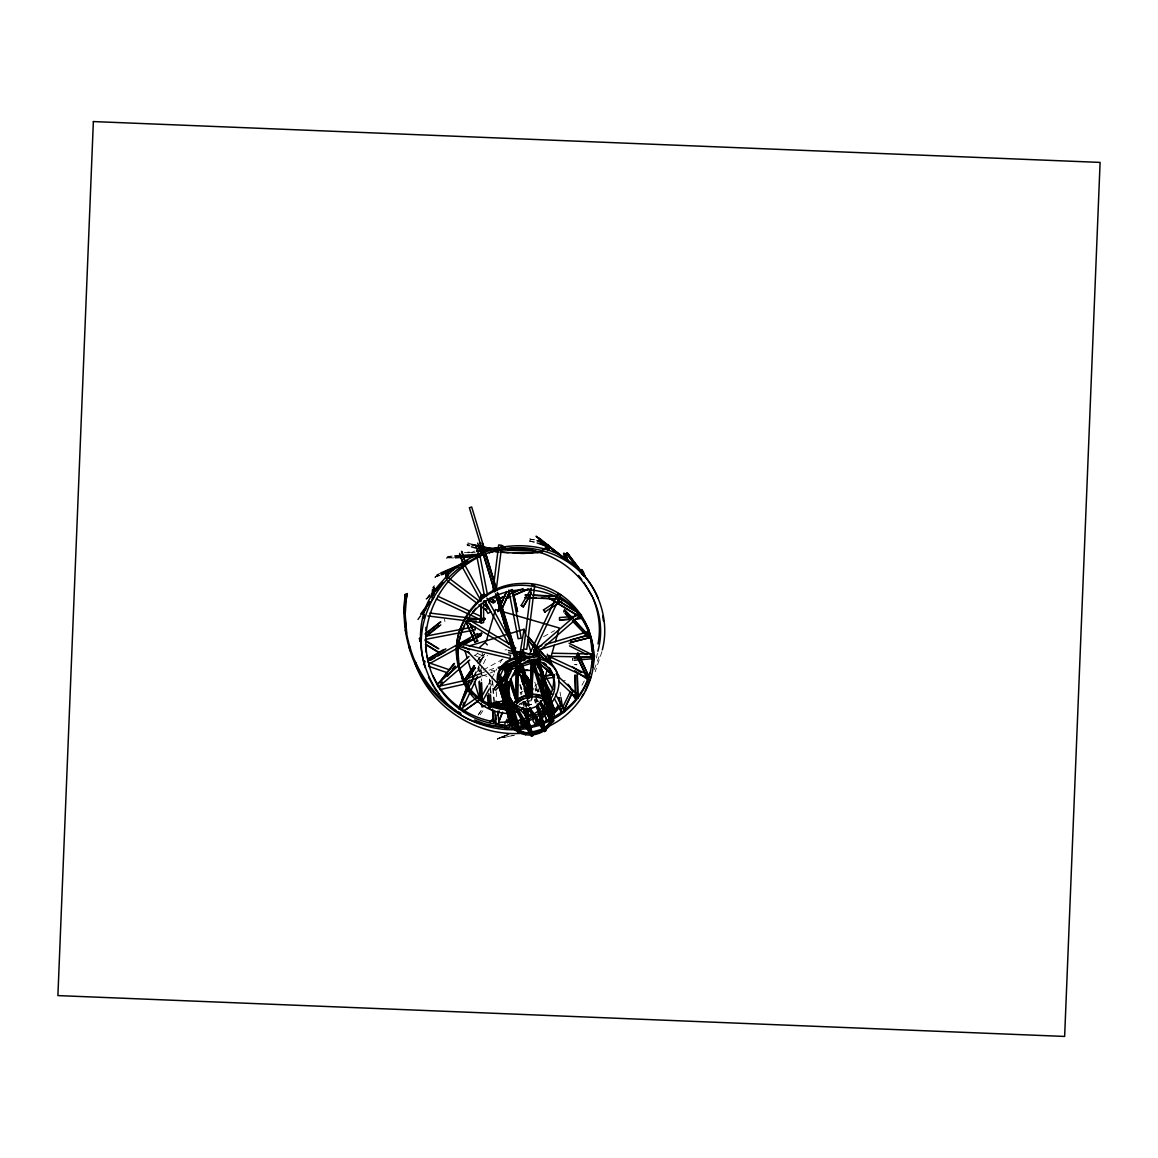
<?xml version="1.0" encoding="UTF-8"?>
<svg xmlns="http://www.w3.org/2000/svg" width="1158" height="1158" viewBox="0 0 1158 1158"><rect width="100%" height="100%" fill="white"/><g stroke="black" fill="none" stroke-linecap="round" stroke-linejoin="round"><path stroke-width="0.75" stroke-dasharray="5 3.75" d="M444.368 618.719L444.933 621.571M520.999 694.279L521.375 692.223M596.384 658.091L597.485 652.982M601.943 651.578L595.226 671.741M477.472 671.741L478.963 666.559M479.47 664.837L482.452 654.458M594.286 669.498L599.887 654.458M417.56 619.487L421.121 614.522M432.542 587.844L434.322 585.543M477.646 668.716L479.933 663.824M480.7 662.188L484.522 654.038M479.73 671.683L487.359 655.37M430.443 595.719L425.898 598.961L429.748 594.372M426.434 599.323L430.269 594.72M488.184 684.682L491.064 679.543M491.614 678.414L496.768 669.02M500.198 662.752L501.921 659.626M489.863 687.794L493.583 681.092M581.909 685.246L584.298 680.947M440.011 575.497L434.742 577.133L435.987 575.063L440.793 572.978M435.205 577.567L436.45 575.497L439.649 574.107M478.457 658.612L480.527 659.857M477.067 661.232L482.119 653.749M477.574 661.059L482.625 653.575M477.892 663.52L483.957 654.531M478.399 663.346L484.464 654.357M478.109 714.993L482.669 708.247M478.37 714.747L482.017 709.347M480.15 714.833L483.798 709.434M418.125 619.762L421.251 615.491M484.261 656.572L481.771 658.728L484.261 656.572L475.605 652.591M528.077 699.287L521.621 705.005M529.452 701.473L524.183 706.264M526.325 706.105L529.249 703.138M453.646 557.939L446.395 557.852L447.885 556.376L453.096 556.028M446.713 558.402L448.189 556.926L453.4 556.578M425.898 598.961L429.908 595.371M475.142 655.37L477.849 653.025M507.87 734.36L497.347 738.963L514.586 735.185M563.324 680.875L565.249 680.282M519.074 704.86L521.824 703.34M483.306 669.975L503.904 658.598M543.493 636.755L554.581 630.632M519.16 704.035L526.658 700.387M521.332 704.629L528.83 700.981M434.742 577.133L439.548 575.063M520.029 692.542L522.967 691.326M506.553 735.185L497.347 738.963L509.187 734.346M480.744 673.435L487.417 670.858M489.081 670.207L496.261 667.486M481.945 676.156L496.956 670.366M513.414 735.504L498.664 738.153L506.509 735.156M498.664 738.153L506.987 735.258M535.3 690.993L538.904 689.907M464.372 552.742L474.881 551.107M467.803 552.829L475.33 551.744M471.74 552.916L475.243 552.366M504.975 649.956L506.943 649.725M491.253 670.757L494.365 670.496L494.828 675.78M446.395 557.852L453.343 557.389M533.852 542.147L529.727 541.264L529.481 538.933L534.663 539.744M467.181 545.215L469.887 545.91L467.933 542.827L466.978 542.885L467.181 545.215L468.831 545.939L466.978 542.885L468.672 543.623M529.727 541.264L534.822 542.06M529.481 538.933L533.693 539.831M528.743 700.474L530.957 700.995M482.148 674.955L487.344 676.46M535.691 690.414L539.15 691.413M472.203 544.477L467.933 542.827L468.136 545.157M474.114 655.153L482.278 658.931M534.837 688.996L537.978 690.704M535.836 689.632L538.977 691.326M525.616 702.139L528.714 706.467M528.164 706.308L525.066 701.994L526.369 707.046M523.17 701.43L526.282 705.743M523.662 702.718L526.76 707.031M536.371 698.433L538.441 701.386M536.183 699.114L538.253 702.066M534.808 682.062L537.905 692.252M536.082 698.317L537.109 701.661M535.676 698.94L536.69 702.284M534.822 699.229L535.836 702.573M534.403 699.837L535.416 703.181M527.816 700.691L529.365 705.772M519.681 684.668L522.244 693.135M524.82 701.603L526.369 706.669M523.199 702.226L524.212 705.569M522.692 701.936L524.212 706.945M527.657 699.808L529.452 706.568M527.701 701.068L529.032 706.134M520.55 685.073L522.345 691.833M520.145 684.653L522.388 693.092M524.617 701.545L525.964 706.612M560.067 692.108L560.646 696.088M520.782 692.788L521.1 694.858M530.552 538.875L530.798 541.191M492.628 681.28L493.134 686.578M493.308 688.359L494.394 701.343M489.646 679.022L491.021 693.164M489.53 679.616L490.21 686.694M490.384 688.46L490.905 693.772M496.189 691.644L496.782 698.694M492.005 679.572L492.599 686.622M492.758 688.388L493.815 700.735M481.163 670.048L481.511 680.687M480.874 670.496L481.106 677.589M479.036 667.022L479.209 672.349M478.746 667.471L478.862 671.018M572.732 658.41L572.79 660.393L572.298 658.424M537.124 688.127A20.858 18.05 -16.9 0 1 535.647 689.792M536.762 686.897A20.858 18.05 -16.9 0 1 535.271 688.576M538.571 688.822A22.972 19.874 -16.9 0 1 536.936 690.66M538.412 682.844A13.433 13.433 0 0 1 531.594 687.591M531.392 704.281L529.799 704.875L531.392 704.281M576.901 664.75L574.744 664.605L576.901 664.75"/><path stroke-width="1.5" d="M515.715 701.487L517.177 701.039L517.814 702.255L516.352 702.703L515.715 701.487L516.092 667.341M516.135 663.751L516.193 658.366L517.655 657.903L517.597 663.302M516.526 686.535L516.743 668.571M516.772 664.967L516.844 659.582M517.192 699.229L517.554 666.892M517.829 700.46L518.219 666.313M518.263 662.723L518.306 659.134M554.146 708.334L552.583 708.363L552.554 709.926L554.117 709.897L554.146 708.334L545.78 690.443M528.613 680.542L527.339 679.76L526.658 676.214L527.339 679.76L530.118 684.219M530.407 689.43L531.276 662.839M533.288 660.147L531.71 696.971L530.176 696.508L531.739 659.698M532.115 684.552L532.752 665.068M591.709 663.23C599.294 622.135 562.354 580.636 520.767 583.516C484.087 584.023 453.936 618.473 456.686 654.632M592.867 667.066C603.607 592.867 501.515 551.382 464.517 620.702M432.05 598.194L432.455 589.567M433.251 595.617L433.671 586.99M433.917 594.17L434.236 587.265M403.853 612.973L405.199 594.474L407.341 593.62C401.971 612.495 404.272 632.297 410.207 650.81M422.554 677.198C408.745 652.215 401.638 622.975 405.199 594.474L406.4 597.745L405.025 616.823L406.444 634.048L405.271 630.198M521.071 726.992L522.736 726.775L521.071 726.992L520.622 717.772M523.59 723.171L521.708 726.616L523.17 727.731L526.847 721.55M523.17 727.731L527.802 719.654M546.011 691.587L546.33 688.851M493.004 590.594L498.693 544.94L501.805 545.331L496.333 589.219M531.204 588.221L523.648 648.972L526.76 649.363L534.764 585.036L531.652 584.645M466.24 679.08L465.27 682.598L465.748 679.225L479.586 673.927M519.377 657.397L524.053 629.286L469.149 645.976M404.07 611.308L405.228 604.519M405.821 601.132L407.341 593.62M514.253 674.477L514.992 670.337M591.912 661.551C590.146 686.274 574.252 708.146 552.511 719.436M424.494 660.813L424.595 663.722M598.006 643.92C601.118 628.403 598.816 612.206 592.809 597.658M597.861 651.274C614.999 589.06 548.964 532.173 489.197 552.742C530.639 537.79 581.403 556.491 598.208 598.498M602.305 649.87C613.002 609.267 587.338 563.208 547.748 549.862C510.91 538.774 467.644 550.368 443.051 580.462C389.624 634.164 438.057 742.423 516.019 723.953M563.772 611.989L564.207 610.02L571.56 617.692M588.8 637.465L588.698 635.597L574.006 620.254M498.519 674.839L509.361 712.995L498.519 674.839L500.053 675.013L508.68 703.442M500.053 675.013L507.349 701.473L507.725 698.361L508.709 700.387M521.969 722.245C549.471 719.176 576.872 676.142 543.927 660.248C525.732 654.849 509.969 671.278 508.927 688.59L504.454 689.835L507.436 678.95L511.402 670.714M486.447 640.649L495.421 609.557L559.328 628.012L555.333 641.822M545.36 676.359L547.358 669.454M549.355 662.55L554.335 645.281M458.959 642.14C470.785 576.568 567.232 571.473 589.017 633.252M531.276 700.141L532.318 696.87M506.06 722.549L507.175 719.104M504.555 727.383C506.668 730.901 502.746 722.708 506.784 720.508M507.667 723.026L508.796 719.581M424.494 615.231L424.233 617.923M502.369 545.925L502.572 547.575L505.25 547.835L502.369 545.925L504.627 547.387M463.041 644.398L480.367 635.481L481.67 633.368L480.874 635.67L458.307 646.83M507.378 695.625L507.855 694.279M531.189 735.88L531.681 734.519L533.071 734.635L532.593 735.996L531.189 735.88L511.04 701.82M589.798 673.001C585.659 688.185 576.177 701.502 563.512 710.78M590.956 676.851L585.326 690.819M420.629 637.899L420.166 640.823M458.655 708.783L469.352 680.528M459.133 708.392L469.83 680.137M462.867 705.555L464.126 702.226M471.045 683.929L472.942 678.95M494.929 722.158L496.232 718.8M497.535 715.441L499.359 710.983M500.14 708.725L503.397 700.329M498.809 721.637L502.065 713.241M498.678 722.201L502.586 712.141M552.959 721.434L553.524 720.102L547.937 701.719M464.43 620.63C443.861 653.923 464.445 708.247 506.292 709.55M464.517 625.711C459.321 636.35 456.845 648.306 457.642 660.147M497.81 611.12L506.582 591.434M497.81 611.656L506.582 591.955M501.675 609.166L508.984 592.766M501.675 609.701L510.446 590.001M500.169 684.957L495.754 690.168L493.699 689.242L498.953 682.163M509.158 670.974L509.983 669.121L507.783 671.727M431.963 599.916L433.743 597.615M476.126 671.973L459.321 707.856L462.158 709.188L477.429 676.576M549.616 696.827C553.871 688.026 556.028 676.431 549.485 668.152M550.557 699.056C562.629 682.496 547.242 654.936 526.514 661.565M572.53 692.441L562.701 712.706L560.805 711.215L569.881 692.513M562.701 712.706L571.777 693.57M487.619 685.811L480.758 698.332L482.437 701.444M482.133 701.878L489.298 688.923M581.953 696.696L583.646 693.758M509.52 724.039L505.264 727.296L506.017 729.25L514.514 722.722M530.813 594.155L523.17 606.893L521.216 605.402L531.276 588.467M523.17 606.893L531.392 593.055M565.77 559.01L567.681 560.906L566.088 554.45L563.859 553.119L565.77 559.01L568.013 560.356M542.885 542.219L536.082 536.212L565.683 559.676L548.588 546.576M567.232 560.414L539.063 538.036M543.999 698.621L536.805 706.091A20.887 20.887 0 0 1 527.932 708.783L522.461 708.32L516.077 705.526M593.591 657.802L594.734 655.964L569.07 643.255M539.874 718.8L536.125 725.009L539.802 719.147M541.698 715.876L543.536 712.937M541.626 716.209L543.464 713.285M538.484 724.561L544.911 714.298M479.209 681.671L479.774 699.403L481.844 700.648L481.569 682.467M424.841 661.421L423.481 664.547M475.373 667.833L465.791 681.483L464.951 679.196L474.042 665.72M464.951 679.196L474.548 665.561M468.816 676.996L474.867 668.007M551.715 721.275L552.627 719.958L553.842 720.754L552.931 722.071L551.715 721.275L539.295 703.543M546.243 702.588C539.527 712.706 527.744 717.815 516.584 721.405M545.215 707.639L547.184 704.831M542.812 698.129L543.667 696.899L532.492 660.132M557.345 678.038L558.967 675.751L556.202 673.493M420.542 614.247L429.893 601.451M421.715 613.798L430.472 601.726M422.279 614.073L426.434 608.384M488.806 693.555L489.675 705.15L488.343 706.973L490.022 708.204L491.354 706.38L490.471 694.771M588.119 677.3C585.398 681.642 591.087 675.389 585.326 675.432M438.39 683.611L453.864 663.606M440.098 682.019L454.457 663.447M440.315 684.885L442.53 682.033M452.474 669.165L454.689 666.313M438.708 687.577L442.023 683.292M447.553 676.156L455.282 666.154M521.216 605.402L523.488 606.474M509.969 711.88L511.329 712.474L510.504 713.516L509.144 712.908L509.969 711.88L507.609 688.749M472.811 612.032L475.866 608.283M501.153 679.558L505.568 674.347M493.699 689.242L498.114 684.016L467.658 651.433M500.314 681.411L505.843 674.882M502.109 681.801L505.424 677.879M502.384 682.337L506.799 677.126M550.759 714.587L558.474 705.468M551.946 713.704L557.447 707.191M547.995 720.218C543.855 719.784 550.499 721.564 550.195 717.613M554.61 712.402L560.11 705.888M548.081 720.638L550.282 718.032M553.582 714.124L560.197 706.308M490.167 721.825L492.599 719.19M479.542 620.355L483.118 620.066L485.173 618.647L483.508 620.442L479.933 620.731M463.33 564.945L465.284 562.875L461.535 551.324M517.843 705.468L516.381 706.945L517.959 708.551M540.033 712.72L544.173 708.653M433.758 590.768L443.109 582.373M436.957 588.727L439.62 586.324M431.254 594.17L439.273 586.961M431.775 594.517L437.116 589.726M508.709 671.539L505.626 663.896L504.468 664.909L508.015 676.605M567.188 552.873L583.285 574.107L582.532 574.744L566.436 553.524L567.188 552.873L584.674 575.627L583.921 576.264M580.708 572.023L567.84 555.044L568.578 554.393M436.638 684.566L469.033 656.499M479.832 647.148L485.231 642.473L487.286 644.847M438.694 686.94L469.743 660.046M581.634 569.606L582.894 573.456L582.141 574.093L583.806 576.004L584.544 575.367L583.299 571.531L581.634 569.606L580.896 570.257L581.721 572.819M536.545 649.218L576.988 614.174L579.043 616.548L537.254 652.75M523.604 660.798L525.182 659.438M512.661 676.04L516.946 672.61M541.843 670.699L540.627 671.683L542.147 695.046L543.189 696.291L544.405 695.307L542.885 671.929L541.843 670.699L543.363 694.062L544.405 695.307M542.147 695.046L543.363 694.062M493.655 551.353C444.426 563.222 408.846 618.517 425.348 667.934M480.628 556.115C440.749 575.135 415.461 623.38 429.806 666.545M425 634.005L440.214 621.991M425.623 634.034L440.836 622.02M426.332 635.742L438.781 625.913M425.579 636.857L440.793 624.842M503.194 696.45L498.997 686.593L500.213 685.637M519.797 731.639L520.695 732.421L519.464 733.376L518.567 732.594L519.797 731.639L511.402 711.924M483.87 594.387C479.542 598.831 485.231 591.767 486.649 596.052M488.85 600.032L493.004 602.551L495.291 601.509L493.337 602.985L487.793 599.641M538.123 705.005L545.736 730.076L544.463 730.987L536.429 706.525M460.985 708.855L479.846 695.509M463.128 711.577L477.632 701.314M464.097 710.911L478.601 700.662M547.604 550.658L549.181 549.138L548.617 547.444M538.731 713.574L525.92 720.71L517.525 723.634M543.464 609.976L545.114 611.873L543.464 609.976L555.391 602.189M557.78 600.568L560.646 598.7M544.651 612.133L562.296 600.597M552.713 717.772L562.31 711.794M427.461 659.076L443.775 649.566M428.084 659.206L445.888 648.827M430.53 660.263L434.974 657.672M437.941 655.935L445.367 651.621M476.691 555.565L479.687 553.871L475.229 555.275M576.858 697.362C572.674 700.315 580.404 696.653 574.889 694.453M474.852 641.995L477.661 641.011L474.852 641.995L466.602 623.047M518.668 711.142L522.794 708.855M458.771 647.496L429.097 663.881L427.591 661.146L477.559 633.542L479.079 636.292L463.461 644.919M511.735 643.037L508.984 644.557L485.043 601.19M461.333 565.249L464.083 563.729L482.09 596.356M479.441 556.39L481.728 555.145M528.352 708.624L543.884 730.235L545.288 729.511L545.765 730.799L544.376 731.523L527.802 708.479M459.118 644.528L470.134 638.854M478.008 634.801L481.163 633.18M459.625 644.716L469.077 639.853M476.951 635.8L481.67 633.368M490.312 705.569L494.64 703.514M493.54 705.96L496.42 704.585M493.815 707.22L496.71 705.844M518.35 672.32L522.301 670.468L520.174 671.104M440.793 572.978L463.171 563.266M442.848 572.718L460.435 565.09M441.14 574.368L458.727 566.74M441.603 574.802L454.399 569.244M551.353 718.626L539.31 723.822L526.354 727.152L517.8 727.875M551.136 720.29L539.107 725.501L526.152 728.816L519.305 729.395M498.606 598.787L505.221 595.936M508.536 594.517L520.101 589.523M498.273 599.193L504.888 596.356M513.153 592.795L523.083 588.525M506.205 598.411L509.52 596.978M512.82 595.559L527.715 589.147M499.272 601.668L502.572 600.249M505.872 598.816L510.837 596.688M514.152 595.255L529.032 588.857M498.982 686.477L510.707 724.503L498.982 686.477L500.444 685.883L506.538 705.946M510.157 723.258L511.619 722.65M407.138 595.284L404.982 596.138L406.197 599.41M465.27 682.598L480.787 676.663M493.25 703.253L504.917 709.564L506.857 708.812M525.558 659.336C511.387 662.014 503.817 676.359 504.454 689.835L508.883 687.852L504.41 689.213L509.52 685L505.047 686.347L510.62 681.744L506.162 683.104L510.953 681.092L506.553 682.294M515.049 704.961A20.858 18.05 -16.9 0 0 514.499 726.095A20.858 18.05 -16.9 0 0 536.849 731.943L539.049 731.161A20.858 18.05 -16.9 0 0 552.178 714.66A20.858 18.05 -16.9 0 0 542.002 698.173M536.994 732.435L539.194 731.639A20.858 18.05 -16.9 0 0 545.288 700.431A20.858 18.05 -16.9 0 0 511.648 712.459A20.858 18.05 -16.9 0 0 536.994 732.435L536.849 731.943M512.835 708.928L517.496 707.306M517.105 711.692L510.577 713.256M576.467 655.254L586.99 677.937L589.06 677.213L577.77 652.924M463.287 562.064L467.745 560.66M464.242 564.293L468.686 562.904M498.273 667.471L503.368 665.893M508.478 664.316L516.975 661.681M520.376 660.625L525.486 659.047L508.55 664.981M498.36 668.137L501.761 667.08M502.977 668.253L513.182 665.097M499.663 669.975L516.671 664.706M480.787 546.2L482.886 545.548M497.419 600.162L499.084 599.656M498.505 603.723L500.169 603.217M504.396 623.134L506.075 622.628M504.497 623.438L506.162 622.932M511.3 645.571L512.82 645.107M511.373 645.846L512.907 645.382M512.777 650.434L514.297 649.971M538.427 646.7L541.799 645.672M545.186 644.644L587.367 631.834L588.278 634.83L539.339 649.696M540.916 671.582L542.436 671.119L554.002 709.217L552.496 709.666M521.679 679.847L523.981 679.153M522.084 680.311L523.17 679.978M522.388 681.324L523.488 680.991M523.083 683.596L524.169 683.263M552.091 708.363L553.611 707.9M485.491 705.96L482.061 706.988L481.019 703.586M490.254 704.527L509.534 698.737M480.831 595.719C489.081 593.953 476.126 595.53 480.845 601.132M480.845 604.737L481.192 623.207L483.624 622.497L483.595 600.872M542.451 549.355L547.01 547.444L546.996 545.042L536.994 540.67M543.782 549.587L548.501 547.618L548.458 545.129L538.079 540.612M572.153 639.52L589.277 635.206L589.726 637.624L570.952 642.357L570.503 639.94L571.487 642.256M570.952 642.357L589.726 637.624M437.579 686.578L465.574 680.311M439.866 689.632L466.703 683.611M511.995 721.926L521.028 720.001M530.017 657.932C542.248 653.503 555.247 663.722 557.924 675.505M546.373 721.072C549.341 722.158 545.259 718.684 543.145 710.998M542.595 551.671L537.225 552.554M488.256 550.513L496.883 548.849M476.922 556.622L479.991 556.028L487.33 594.126M426.231 636.06L474.722 626.724L475.301 629.807L425.087 639.477M588.698 635.597L573.311 618.864M476.633 550.832L497.665 547.546M476.56 551.454L499.33 547.908M480.498 551.541L491.006 549.905M524.487 670.468L531.29 670.381L535.951 672.118M544.448 675.968L553.321 674.636M543.884 676.229L554.523 674.622M543.218 679.095L554.421 677.242M534.996 724.633C538.528 724.951 531.044 722.592 533.216 717.685M541.408 552.395L522.88 553.481L500.864 552.236M539.498 657.947L539.295 655.703L508.376 650.579M530.263 696.638L531.826 696.465M510.287 723.489L511.865 723.316L511.879 724.459L510.302 724.647L498.258 674.434L510.302 724.647M574.079 658.265L594.068 656.6L594.126 658.584L574.136 660.263M515.889 729.685C466.486 731.378 421.425 694.091 409.035 646.96M484.782 618.271L468.686 619.573L485.173 618.647M476.358 621.021L467.036 621.368M570.706 619.183L559.546 620.008L559.473 617.547L575.946 616.302M559.546 620.008L571.936 619.052M575.483 618.792L581.33 618.358L576.018 618.777M510.417 722.027L499.214 722.317M454.833 555.912L479.123 554.277M458.611 556.231L465.545 555.768M472.493 555.304L479.426 554.827M455.08 557.273L475.895 555.869M455.384 557.823L474.462 556.535M533.766 550.557L508.42 550.368M534.866 550.817L500.705 549.92M532.723 552.931L513.226 552.945M561.268 711.649C566.349 712.011 558.04 712.821 560.689 708.103M594.126 658.584L593.634 656.615M581.533 615.115L579.043 613.262M552.583 653.228L591.116 653.981L591.058 657.107L549.022 656.296M525.819 669.917L527.773 669.946M528.989 594.923L524.965 595.009L528.526 595.169M532.564 595.082L553.973 596.023M533.881 595.4L557.07 596.428M525.356 597.369L536.067 597.846M541.408 598.078L555.681 598.715M524.892 597.615L560.573 599.207M575.569 697.521L577.943 698.028L575.569 697.521L575.005 674.998M507.465 713.4C486.157 712.894 467.948 696.957 461.55 677.083M502.934 704.397L506.249 704.643M508.594 552.67L500.849 552.004M495.928 722.027C473.014 718.959 451.62 705.454 438.593 686.361M503.426 724.821C469.004 723.446 437.188 697.883 428.851 664.301M512.676 728.31L498.418 727.065L483.972 723.605L474.534 719.986M494.756 551.309L497.795 551.671M494.582 551.512L499.272 552.077M492.136 597.615L495.248 598.006M429.951 613.06L480.367 619.327L479.977 622.439L473.014 621.571M427.823 615.955L464.329 620.5M494.596 549.008L483.364 547.213M494.408 549.196L471.248 544.535M488.589 550.643L479.094 548.863M515.455 651.288L539.295 655.703M512.241 652.909L520.767 654.487M529.278 656.05L532.694 656.687M508.579 652.822L534.128 657.556M502.311 707.596C482.582 705.236 466.688 690.067 460.594 671.568M480.831 546.706L472.203 544.477M478.572 548.487L482.22 549.268M477.834 548.588L471.407 546.837M553.524 720.102L552.062 719.697L551.498 721.043L543.884 695.958M530.002 684.074L528.974 680.224L527.339 679.76L529.134 680.817L529.713 682.873M530.581 695.147L532.13 695.596M537.153 542.972L544.578 545.606L547.691 548.197M428.807 662.723L449.058 669.686M428.547 666.284L447.104 672.668M541.249 543.811L545.925 545.635M463.041 646.743L469.569 649.768M457.786 647.583L469.207 652.88M437.782 596.211L469.902 611.265M473.115 612.77L481.149 616.519L479.817 619.371L436.45 599.048M550.745 657.165L587.685 674.463L586.353 677.3L549.413 660.002M566.016 559.126L567.565 559.864M569.504 645.889L586.86 654.632M590.015 656.224L593.171 657.816M543.667 696.899L544.984 697.565L543.464 692.556M519.884 732.971L518.567 732.305L519.435 731.074L509.781 699.316M495.856 701.183L506.075 706.698M493.916 701.936L504.135 707.451L504.917 709.564M457.815 711.562L460.826 713.212M560.805 711.215L562.701 712.271M490.804 598.57L494.973 601.074M489.747 598.165L495.291 601.509M466.138 618.025L515.846 648.017M466.023 621.614L514.224 650.695M497.535 702.139L499.315 703.21M482.133 700.199L480.063 698.954L479.499 681.208M559.488 601.234L573.036 609.557M558.967 601.234L575.512 611.41M549.254 597.933L576.322 614.594M548.718 597.948L580.317 617.373M425.652 640.62L438.824 648.712M425.029 640.591L438.202 648.683M426.028 644.427L439.2 652.519M425.406 644.398L438.578 652.49M526.658 676.214L530.35 681.483M572.747 667.008L581.128 672.624M574.686 670.728L587.28 679.138M537.211 673.001L541.828 676.996M489.675 705.15L491.354 706.38M456.324 710.737C437.97 698.81 423.987 681.222 415.143 661.319L416.315 665.17M449.362 578.479L479.412 601.205M483.711 604.447L487.996 607.704L486.114 610.194L478.949 604.794M447.48 580.983L476.097 602.623M521.751 726.269L523.213 727.383M538.731 538.586L558.692 553.857M537.674 673.174L539.729 674.752M522.62 677.387L515.672 671.075L518.046 673.449M543.739 662.666L546.243 664.62M541.756 662.188L550.064 668.962M536.574 661.088L554.581 675.765M535.966 661.073L553.973 675.765M498.997 686.593L499.894 687.389M516.685 702.631L510.056 683.292M556.926 675.244L576.583 693.628L574.44 695.929L558.721 681.208M546.923 670.178L552.163 675.085M465.921 621.47L475.229 642.372M520.318 675.534L522.663 677.691M523.199 708.725L530.813 716.614M519.16 708.667L527.136 716.918M564.728 609.919L570.851 616.317M565.524 613.161L569.2 616.997M572.877 620.833L579 627.231M565.003 613.262L569.895 618.386M572.341 620.934L588.264 637.566M514.022 703.934L509.361 697.695M566.436 553.524L567.84 555.044M583.285 574.107L584.674 575.627M545.736 730.076L537.196 703.948M582.894 573.456L584.544 575.367M533.852 651.549L535.893 653.923M528.265 636.639L552.236 665.01L527.99 636.697M527.86 639.65L542.697 657.208M527.585 639.723L544.694 659.973M434.134 687.765L439.215 694.337M578.566 575.425L581.779 579.622M583.936 582.416L591.97 596.095M469.178 690.125L472.001 693.83M529.756 707.9L544.246 728.064M530.234 709.188L541.626 725.038M540.381 701.545L550.73 716.324M540.207 702.226L551.599 718.481M539.469 702.863L550.861 719.118M567.999 684.262L571.936 690.096M568.202 684.639L573.123 691.919M570.416 691.442L575.338 698.723M515.672 705.222L532.159 733.086M510.606 698.911L530.755 732.971M505.264 727.296L506.191 728.947M545.172 675.519L552.887 689.502M555.464 694.163L564.901 711.244L562.151 712.763L554.436 698.781M544.998 681.7L551.859 694.12M486.925 598.121L510.012 639.94M484.652 601.016L490.659 611.887L487.909 613.407L485.347 608.746M462.187 566.798L481.062 600.973M432.962 675.809L437.782 684.856M428.518 677.198L433.338 686.26M527.397 677.068L528.974 680.224M584.385 621.716L589.234 631.588L588.061 627.737M552.598 706.641L554.117 709.897M544.217 690.472L549.543 701.849M543.435 690.4L547.227 698.535M548.747 701.791L551.787 708.291M578.103 653.184L588.626 675.867M576.8 655.515L586.57 676.576M546.156 686.419L549.847 694.67M545.664 686.086L550.108 695.972M465.14 683.119L459.263 667.153L457.743 649.537M470.105 623.641L477.661 641.011M469.714 623.265L471.784 627.998M473.159 631.153L475.214 635.887M505.308 696.291L507.407 701.212M511.604 711.07L519.985 730.785M511.778 715.311L517.365 728.454M510.881 714.529L518.567 732.594M543.884 730.235L544.376 731.523M465.458 679.037L466.298 681.309M565.755 555L567.681 560.906M563.526 553.654L564.974 558.084M478.515 545.244L481.192 553.495M477.675 543.044L481.424 554.581M475.924 545.954L478.905 554.74M461.999 551.758L465.212 561.659M460.58 555.493L462.722 562.079M459.581 553.408L462.795 563.295M549.022 655.442L552.033 665.184L550.368 663.939L547.358 654.212M545.983 656.021L547.488 660.885M536.067 648.958L538.05 655.457M536.487 651.172L537.978 656.05M534.012 649.363L536.009 655.862M533.939 649.956L535.937 656.456M523.17 649.768L525.674 657.889M522.186 649.696L524.69 657.816M520.608 651.057L522.605 657.556M510.113 663.809L511.112 667.066M508.463 664.706L509.954 669.585L509.274 671.553L506.278 661.811M591.072 638.507C603.926 681.483 570.72 726.761 527.324 732.667C479.745 739.426 430.66 708.03 414.926 662.998M592.042 644.022L590.87 640.171L592.1 651.636M539.136 658.974L539.686 660.784M537.978 659.322L538.528 661.131M542.436 676.605L551.584 706.684M545.91 695.032L546.923 698.375M549.399 709.738L550.933 714.747M544.448 694.626L551.555 718.032M533.809 660.798L542.436 689.213M524.053 629.286L526.123 636.104M527.686 641.214L530.784 651.447M532.144 663.027L542.306 696.45M542.972 698.129L545.027 704.918M546.055 708.32L549.674 720.204L546.677 721.116L543.58 710.925M540.482 700.735L542.552 707.524M536.849 705.917L542.436 724.3M521.592 661.652L520.579 658.309L519.016 658.482L530.19 695.263L531.754 695.09L522.62 664.996M522.692 666.371L529.799 689.777M519.088 659.872L520.101 663.216M521.114 666.559L529.756 694.974M497.129 590.768L471.682 507.001L469.381 507.696L494.828 591.477M497.824 593.07L519.276 663.664M520.058 666.255L525.269 683.408L522.967 684.103L495.523 593.779M482.293 542.827L483.87 548.024M485.853 554.537L493.844 580.867M497.52 592.968L517.004 657.078M526.412 688.069L529.481 698.144L527.179 698.853L524.111 688.764M482.249 543.42L483.089 546.185M483.277 546.822L484.898 552.149M485.781 555.058L496.232 589.639M497.231 592.939L499.344 599.916M498.519 597.774L506.191 623.018M506.567 624.263L513.877 648.596M514.774 651.549L516.236 656.369M519.218 666.69L520.926 672.335M517.988 667.066L519.175 671.003M479.716 542.682L494.727 591.897M495.74 595.212L508.362 636.9M509.404 640.36L514.702 657.773M529.872 707.451L531.942 714.225L528.931 715.137L526.876 708.363M525.24 708.913L532.854 735.373L531.29 735.489L523.155 707.35M511.937 667.24L512.473 669.049M525.24 710.288L531.84 732.03M510.562 667.659L511.112 669.469M523.155 708.739L528.743 727.123M511.257 679.891L515.817 694.93M505.626 663.896L508.68 673.927M510.2 678.935L516.801 700.662M510.591 682.583L515.672 699.287M510.591 698.317L520.738 731.74M507.392 695.524L508.927 700.532M509.94 703.876L515.527 722.274M510.142 717.222L512.169 723.909M465.024 650.941L467.094 657.73M468.121 661.131L473.289 678.11M474.317 681.512L479.47 698.491M409.237 645.296L410.41 649.131M526.818 708.725L528.164 713.791M526.412 708.291L528.656 716.744M534.851 717.453L536.617 724.401M505.409 697.044L499.822 674.26L501.125 680.672M506.278 700.547L510.577 718.061M532.159 686.969L532.651 688.981M529.973 687.534L530.465 689.546M512.82 590.681L517.554 611.714L512.429 589.509M426.897 655.616L427.678 659.09M511.836 589.509L521.201 638.159L518.133 638.753L508.753 590.102M488.329 599.323L488.994 602.782M477.255 558.359L484.58 596.442M485.593 601.639L486.592 606.835M588.742 635.308L589.205 637.725M508.927 688.59L508.753 687.519L510.968 708.928M560.921 697.42L562.383 706.698M558.952 697.492L560.11 704.571M558.967 697.912L559.546 701.459M532.535 687.953L532.854 690.023M602.753 616.114L603.448 620.905M532.173 690.139L532.564 693.483M507.421 689.835L507.667 692.151M507.146 671.568L507.696 676.894M507.769 686.824L508.13 690.385M508.869 697.492L509.231 701.053M505.062 663.852L506.697 679.862M504.41 666.661L505.872 680.89M506.596 688.011L509.144 712.908M495.885 714.891L496.232 718.438M492.57 709.087L493.771 721.477M491.759 702.616L492.107 706.148M492.454 709.695L493.655 722.071M425.594 646.757L426.115 652.142M497.245 703.992L497.549 707.509M497.853 711.041L498.91 723.374L495.783 723.649L494.727 711.301M405.228 615.144L406.646 632.369M487.46 695.379L488.213 705.323M425.912 627.318L426.158 630.719M542.248 681.917L542.494 685.507M522.446 721.463L522.736 726.775M522.316 720.044L522.605 725.357M481.279 682.916L481.844 700.648M577.321 673.782L577.943 698.028M577.176 675.143L577.741 697.666M575.208 675.375L575.729 696.161M447.871 571.256L447.885 576.076M447.35 570.894L447.364 577.321M446.279 573.615L446.293 578.421M445.743 573.253L445.758 578.074M481.149 596.167L481.149 599.772M481.163 603.376L481.192 623.207M515.831 730.162A22.972 19.874 -16.9 0 1 521.997 696.754A22.972 19.874 -16.9 0 1 554.089 712.112M553.683 716.614A22.972 19.874 -16.9 0 1 553.061 718.843M551.005 723.113A22.972 19.874 -16.9 0 1 546.113 728.628M541.901 731.436A22.972 19.874 -16.9 0 1 539.585 732.536M522.186 733.419A22.972 19.874 -16.9 0 1 519.913 732.551M506.466 692.716A20.858 18.05 -16.9 0 1 504.874 691.355M501.342 686.361A20.858 18.05 -16.9 0 1 499.952 680.47M500.01 678.414A20.858 18.05 -16.9 0 1 505.525 667.008M507.19 665.474A20.858 18.05 -16.9 0 1 519.913 660.219M522.215 660.103A20.858 18.05 -16.9 0 1 524.516 660.205M537.688 666.979A20.858 18.05 -16.9 0 1 540.54 672.335M535.893 662.333A22.972 19.874 -16.9 0 1 543.073 675.838M499.156 686.882A22.972 19.874 -16.9 0 1 504.656 664.692A22.972 19.874 -16.9 0 1 529.539 659.076M531.812 659.944A22.972 19.874 -16.9 0 1 533.939 661.03M535.517 661.117A22.972 19.874 -16.9 0 1 542.697 674.607M499.836 687.635A22.972 19.874 -16.9 0 1 503.397 664.345A22.972 19.874 -16.9 0 1 529.177 657.86M518.219 701.748A20.858 18.05 -16.9 0 1 524.154 698.202M526.354 697.406A20.858 18.05 -16.9 0 1 530.929 696.494M535.532 696.479A20.858 18.05 -16.9 0 1 539.946 697.391M507.87 692.687A20.858 18.05 -16.9 0 1 504.512 690.139M499.634 677.198A20.858 18.05 -16.9 0 1 499.952 675.157M527.947 661.305A13.433 13.433 0 0 1 530.74 661.652M532.087 662.043A13.433 13.433 0 0 1 541.133 674.998M419.471 638.376L420.036 641.228L419.471 638.376M93.364 121.561L57.9 995.59L1064.636 1036.439L1100.1 162.41L93.364 121.561M501.168 547.01L503.267 547.995L501.168 547.01M424.146 615.361L424.118 618.285L424.146 615.361M458.872 643.312L458.163 646.367L509.867 658.395L510.577 655.341L458.872 643.312M557.982 593.489L529.959 653.329L532.796 654.661L560.819 594.821L557.982 593.489M539.715 658.801L510.2 667.761L510.75 669.585L540.265 660.61L539.715 658.801M523.3 677.821L522.707 678.878L523.3 677.821M523.112 679.775L522.026 680.108L526.644 695.307L527.73 694.974L523.112 679.775M525.529 734.693A22.972 19.874 -16.9 0 0 553.51 708.189A22.972 19.874 -16.9 0 0 515.527 701.748A22.972 19.874 -16.9 0 0 525.529 734.693"/></g></svg>
